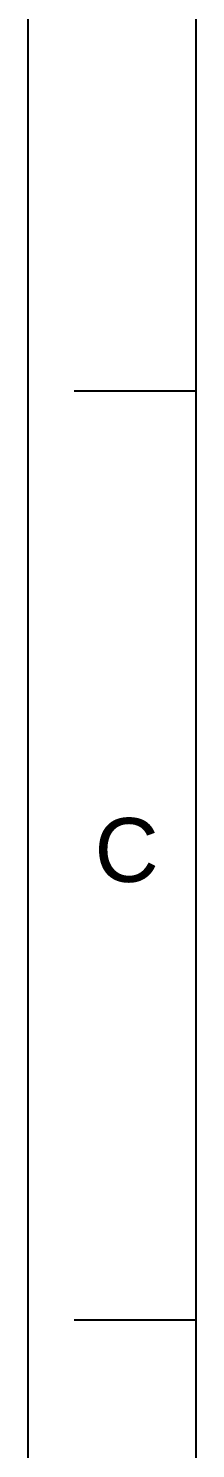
# Model space of a CAD drawing. Header units: millimetres. Extents: x 2985 to 3826, y 1462 to 2056.
# Drawn here: x 2985.1 to 3005.2, y 1688.3 to 1857.9 of the extents above; entities that cross this region are included whole.
import ezdxf

# ---------------------------------------------------------------- set-up
doc = ezdxf.new("R2010")
doc.units = ezdxf.units.MM
doc.layers.add('FORM', color=7, linetype='Continuous')
doc.styles.get("Standard").update_dxf_attribs({"font": 'arial.ttf'})

msp = doc.modelspace()

# ---------------------------------------------------------------- linework, layer by layer
at = {"layer": 'FORM', "color": 7, "linetype": 'Continuous'}
for p, q in [((2985.13, 1461.76), (2985.13, 2056.47)), ((3005.16, 2036.44), (3005.16, 1481.78)), ((3005.16, 1814.58), (2990.6, 1814.58)), ((3005.16, 1703.65), (2990.6, 1703.65))]:
    msp.add_line(p, q, dxfattribs=at)

# ---------------------------------------------------------------- texts
at = {"layer": 'FORM', "insert": (2996.9, 1759.74), "char_height": 7.63, "attachment_point": 5}
msp.add_mtext_dynamic_manual_height_columns('C', width=10.0119, gutter_width=12.51, heights=[0], dxfattribs=at)

doc.saveas('drawing.dxf')
